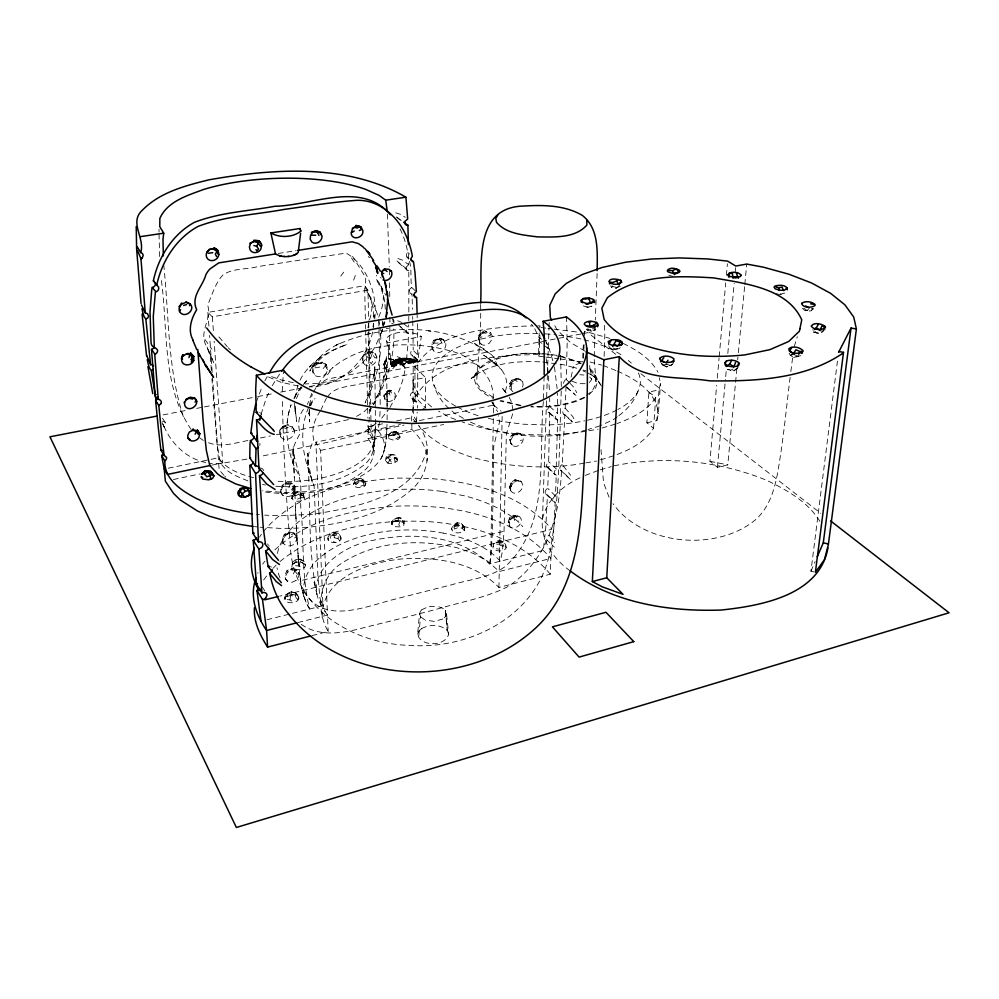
<?xml version="1.0" encoding="UTF-8"?>
<svg xmlns="http://www.w3.org/2000/svg" width="999" height="999" viewBox="0 0 999 999"><rect width="100%" height="100%" fill="white"/><g stroke="black" fill="none" stroke-linecap="round" stroke-linejoin="round"><path stroke-width="0.75" stroke-dasharray="5 3.75" d="M298.751 598.563L298.751 596.927L296.066 593.269L291.433 591.72L287.163 593.606L284.777 597.127L285.027 600.237C287.762 604.158 294.318 602.946 297.739 600.649L298.751 598.563C297.44 593.131 288.961 594.068 285.564 597.177L284.84 598.913M312.088 635.614L328.196 631.468C315.622 609.989 318.681 577.784 341.134 563.661C374.725 541.071 418.593 538.473 457.067 547.764L473.451 553.471L487.412 561.038L499.288 571.503L550.874 558.416L553.371 535.839L555.182 502.272L547.152 494.617A3.784 2.872 -45.4 0 1 546.341 489.36L547.727 488.336L548.501 467.857A3.821 2.935 -46.2 0 1 546.465 465.834L547.065 463.274L548.676 461.688L549.662 412.899A3.896 3.034 -48 0 1 548.838 407.317L549.762 406.568L549.7 397.777M380.232 404.47L378.996 329.046M326.198 364.51L322.202 362.662L322.202 361.838L316.533 362.787L313.087 366.745L312.512 370.979C313.636 379.72 326.86 377.672 327.46 369.63L326.436 364.722L322.202 361.838L320.991 362.987L316.471 363.449L313.511 366.458M387.1 419.892L387.1 410.789M340.996 539.085L340.497 536.138L337.887 532.879L333.728 532.067L329.807 533.966L327.847 537.599L328.022 539.972C330.719 543.631 339.073 543.656 340.996 539.085L340.696 537.587C337.612 534.527 329.545 534.278 327.934 538.923M387.113 406.156L386.501 362.762M408.841 312.038L408.803 270.692L396.915 261.014M561.301 386.501L560.626 355.244M294.43 403.259L296.691 421.416L294.992 407.155L295.055 411.675M387.1 408.329L387.038 392.108M594.23 356.468L595.104 324.6M159.003 232.068L159.028 229.133M322.24 617.619C320.629 577.959 368.981 562.225 401.523 558.965C435.502 556.643 474.238 561.788 498.926 587.462L550.274 574.213L550.874 558.416C513.386 515.322 452.397 504.308 397.852 506.093C353.621 508.941 305.894 519.642 273.127 551.548M549.725 412.899L557.667 420.042L556.143 469.343A3.846 2.935 -46.2 0 0 554.433 471.64L554.233 472.502A3.846 2.935 -46.2 0 0 556.231 475.337L555.456 495.941L554.745 496.378A3.821 2.885 -45.4 0 0 552.834 499.875A3.821 2.885 -45.4 0 0 554.832 502.26L555.182 502.272M557.667 420.042L557.579 420.03A3.921 3.047 -48 0 1 555.531 417.457A3.921 3.047 -48 0 1 557.504 413.811L557.342 393.082M287.138 596.453L287.163 593.606L291.583 592.032L296.066 593.269L298.751 596.927L297.739 599.637L295.342 596.79L291.171 595.479L287.138 596.453L287.225 599.637L289.935 599.875L294.093 602.459M408.753 320.679L408.803 316.358M414.935 360.589C421.69 363.062 411.6 358.254 409.39 360.826L412.749 362.25L417.632 361.638L415.746 360.427L391.121 364.885L391.521 362.712L393.144 361.089L399.5 358.678L408.404 358.316L416.246 360.589L406.081 363.873L404.283 363.461L403.758 364.323L401.036 364.086L394.842 365.696C393.681 369.892 387.362 372.127 384.765 367.907L383.803 364.036L385.277 360.427L388.424 358.703L393.406 359.54L395.267 362.712L395.104 365.272L392.12 366.571L391.121 364.885L386.476 340.622C386.326 335.189 393.369 333.716 397.527 332.742A18.244 7.63 -0.6 0 1 402.647 332.143L404.333 332.08A18.244 7.63 -0.6 0 1 409.203 332.28L417.045 334.003L421.341 336.501L417.644 361.65L416.571 361.713M417.632 396.878L413.136 392.232L413.224 355.532L411.838 355.232A3.234 2.697 -45.6 0 1 412.762 349.912L417.245 354.395A3.284 2.722 -45.6 0 0 415.397 358.616L417.782 360.027L417.632 396.878L416.758 397.19A3.209 2.622 -43.9 0 0 414.772 399.8A3.247 2.66 -43.9 0 0 414.935 401.311L417.532 402.609L417.357 408.079M561.251 391.034C559.178 443.981 559.865 497.415 550.337 549.725C539.06 615.047 470.741 650.137 408.853 645.354C351.323 643.581 291.745 606.992 290.284 544.343C285.739 495.904 283.429 447.215 282.28 398.576M389.897 327.023C389.535 353.434 388.561 382.155 371.915 404.083M480.631 304.533C481.193 330.744 478.496 356.893 476.511 382.829L481.693 390.172L494.043 397.802M493.506 412.962L493.631 405.132L413.648 421.79M389.922 407.492L398.564 391.858A101.186 86.214 -39.9 0 0 405.307 367.969L404.27 367.045A3.234 2.685 -44.8 0 1 404.133 364.76L406.243 362.562L408.191 342.182L408.504 333.516L406.768 332.904L406.006 330.806L408.641 327.647L408.691 324.887M502.147 416.421L498.926 587.462M490.559 563.661L493.356 417.707M282.218 391.308L283.454 371.478M544.13 376.136L543.468 398.613M510.676 490.621C514.435 496.803 523.701 490.634 522.764 484.54L520.741 480.981L514.885 479.957L511.351 482.092L509.652 487.375L510.676 490.621L509.69 486.363L510.676 486.8L510.776 490.846L511.75 491.833M597.127 273.451L595.292 320.005M413.136 392.232L412.337 392.507A3.184 2.622 -43.9 0 0 410.564 394.318A3.197 2.622 -43.9 0 0 410.264 395.916C417.232 401.473 410.327 413.436 411.8 422.14M544.33 356.905L538.498 356.156L539.21 333.004M538.498 356.156L539.323 354.732L539.922 335.427M387.025 424.363L385.739 443.044L383.354 453.534M421.278 610.102L419.58 613.386L417.594 634.165C420.154 647.002 445.604 646.803 448.688 634.09L446.291 611.8L445.392 610.264L447.277 630.469L445.329 610.277L442.307 607.991L437.637 606.418M419.58 613.423L420.479 616.745L418.643 638.049M543.369 401.598C538.286 456.818 550.549 524.15 505.819 566.096C489.947 577.859 469.63 579.383 451.211 584.89C430.869 590.034 410.527 595.204 390.184 600.374C362.899 607.754 323.489 623.726 304.645 592.407M570.217 570.916C553.571 559.215 540.072 539.984 542.494 518.818L546.59 398.838M546.64 397.277L547.39 375.462M547.44 373.901L548.988 328.721M549.038 327.16L549.2 322.477M566.021 386.251L565.197 408.179A3.959 3.059 -48.3 0 0 563.324 413.761L573.913 423.151M568.793 381.98L566.258 379.42L567.182 342.257L566.545 317.782M308.604 407.342C299.2 429.083 302.035 454.058 310.639 475.524L314.123 486.201L317.869 574.962L319.855 597.29L321.765 605.993C301.298 573.151 343.668 545.154 372.44 540.422C411.75 532.08 459.14 534.44 489.46 563.936L543.331 550.424L545.754 527.984L547.464 494.617M329.882 534.59L329.807 533.966L330.632 538.498L334.365 537.712L333.728 532.067L332.879 533.104L336.538 533.803L337.887 532.879L341.009 537.774M604.133 356.468L604.845 333.728L604.195 323.639M380.082 411.438L379.632 419.917M289.885 595.004L291.321 594.343L291.433 591.72L289.935 599.875M464.685 529.308L464.747 527.884L461.501 523.538L457.105 522.689L453.296 524.862L451.623 528.483C452.023 534.178 460.714 533.566 464.135 531.031L464.685 529.308L463.923 527.709C460.514 525.287 453.621 525.024 451.71 529.308M295.017 408.916L295.142 406.231M560.439 358.991L582.542 361.863L583.304 344.955M584.103 344.618L583.391 360.227L582.542 361.863M584.515 335.564L584.715 331.293L609.914 338.399M275.687 486.226C306.181 488.461 339.423 484.115 364.148 464.835C373.851 457.18 377.622 441.995 368.331 432.53L369.817 409.016M563.873 414.31L564.885 414.697L562.2 464.523L570.679 475.299M580.719 363.224C577.647 363.311 569.405 367.07 576.723 368.219M386.625 432.917L386.863 428.783L386.75 430.756M393.893 323.077L393.931 320.866L392.47 318.269M512.937 391.745L510.027 388.736L509.515 386.625L509.715 383.391L511.863 380.207L518.144 378.284L520.017 379.495L522.752 381.73L523.076 385.264L522.077 387.949M290.572 406.368L290.284 407.292L291.109 404.745C283.666 425.512 286.701 448.838 295.204 468.793C304.483 481.281 298.901 498.339 301.386 512.824C303.908 544.63 301.81 578.284 309.64 608.915A135.514 75.512 -0.2 0 1 306.818 603.796C297.902 586.213 308.266 565.609 323.164 555.044A105.619 59.166 -1 0 1 330.457 549.912L334.44 547.527A111.151 62.425 -0.9 0 1 340.796 544.205C363.486 533.591 388.823 529.433 413.761 529.994A108.416 60.864 -1 0 1 422.04 530.357L430.232 531.106A103.172 57.742 -1 0 1 438.274 532.205L443.531 533.154M462.2 528.221L462.425 524.8L461.501 523.538L460.039 524.9L456.418 524.013L453.534 525.774L453.296 524.862L454.545 529.033L458.391 527.447L462.2 528.221L464.185 530.469M304.295 498.439L303.034 493.781L300.412 492.007L297.327 491.67L292.532 494.742C288.586 501.998 301.398 503.159 304.295 498.439L303.034 493.781L299.525 493.581L295.829 495.766L293.993 494.155L292.532 494.742M446.615 613.448L445.579 616.533L442.932 618.905M600.499 459.79C620.229 454.17 642.107 446.478 653.571 428.284L646.877 422.789L648.925 392.045L658.99 389.897L660.539 383.241L659.253 377.672M562.2 464.523L562.15 464.547A3.871 2.96 -46.5 0 0 559.852 468.032A3.871 2.96 -46.5 0 0 561.6 470.779C560.302 492.282 557.517 515.209 548.926 535.327A3.809 2.847 -44.3 0 0 546.828 539.885L554.27 547.065M653.571 428.284L655.706 397.377L648.925 392.045M646.877 422.789L656.842 420.579L658.99 389.897M656.842 420.579L658.391 413.723L660.539 383.241M505.269 391.396C511.076 375.936 498.026 363.748 485.926 356.618L501.823 369.855M506.106 547.914L505.781 545.042L503.384 541.545L499.45 540.384L495.666 541.508L493.394 544.38L492.932 547.752C495.217 551.76 501.361 551.535 504.957 549.512L506.106 547.914L505.769 546.278L501.585 543.993L496.028 544.268L493.094 546.353M294.58 430.794L292.395 426.785L287.862 424.7L283.154 426.086L279.62 430.581L280.294 436.288C284.515 443.106 294.992 437.874 294.58 430.794L292.395 426.785L291.783 428.846M391.77 524.35L392.095 521.316L394.617 518.269L400.137 517.707L404.008 520.491L403.833 525.237L401.361 526.898L394.043 526.685L391.77 524.35L392.095 521.316L391.833 523.826M294.992 491.308L295.005 486.663L291.546 482.892L286.438 482.455L282.218 485.277L280.632 489.435C279.62 498.476 292.582 498.801 294.992 491.308L293.906 491.033L292.008 493.294L293.344 487.287L295.005 486.663M374.725 319.056C377.897 295.517 367.295 265.222 346.203 253.059L257.954 266.558C246.553 269.755 233.017 267.944 222.977 274.9C215.222 283.154 212.138 294.905 207.667 305.132C212.312 319.78 197.527 332.48 207.043 347.065L210.402 356.618L211.351 370.504M373.351 323.913L373.089 326.885L374.126 323.152M373.888 317.969L374.15 314.997L374.138 318.693L373.014 307.093L369.842 296.778L365.659 288.286L365.671 277.572L352.535 256.343M736.875 368.619L727.784 464.872L717.432 467.345L709.939 461.301L716.658 385.289M717.282 378.196L719.068 358.142M719.193 356.705L725.724 282.892M726.385 275.312L727.409 263.761M416.346 421.865L417.22 412.187M717.432 467.345L725.436 379.508M725.699 376.635L726.348 369.43M727.809 353.471L734.19 283.391M735.164 272.69L735.651 267.382M737.687 359.952L737.961 357.055M738.373 352.709L744.692 285.901M744.829 284.378L746.753 264.061M373.688 323.301C371.965 356.693 343.194 386.813 309.116 386.9M378.733 317.12C383.778 305.007 386.85 289.747 376.236 279.37L376.66 275.312M379.433 422.34L377.997 430.519C402.085 460.389 353.434 483.429 330.207 487.724A91.184 43.394 -3 0 1 322.989 489.298A90.447 43.057 -3 0 1 308.029 491.57L285.814 492.619L262.462 490.784M511.663 389.26L511.076 384.091L511.863 380.207L518.144 378.284L522.752 381.73M316.471 363.449L316.533 362.787L316.695 364.248L313.474 368.394L313.124 371.965L315.384 375.736M512.699 413.811L506.356 433.978L504.033 532.005L502.372 551.61L500.349 561.213C488.124 547.864 470.916 540.209 453.721 535.539A119.418 67.383 -1.2 0 0 443.556 533.154M287.125 423.326L287.45 420.479L287.312 421.603M385.389 460.814L386.089 457.417L388.474 454.857L391.583 454.607L394.63 454.895L396.903 457.717L397.215 461.163C382.467 470.442 382.267 450.362 397.09 459.49M444.38 340.584L439.685 338.186L435.664 340.247L432.892 344.218L432.38 348.451L434.265 351.648C439.373 355.02 446.353 349.737 445.879 343.981L443.306 339.473L439.685 338.186L433.504 340.409L431.818 345.791L432.255 349.051L434.815 351.96M478.371 339.747L478.896 335.314L484.315 330.694L490.571 332.63L492.27 336.051L491.958 339.435L489.135 343.381L485.327 345.105A6.918 5.644 -48.7 0 1 480.407 343.444L478.371 339.747L480.432 333.753L481.231 334.166L486.076 331.581L490.571 332.63M790.122 377.335C786.775 404.295 784.19 431.356 780.044 458.204C776.66 479.82 773.164 503.171 756.443 518.968C717.557 552.322 643.206 545.916 613.061 503.708M790.821 371.603L793.056 354.258M813.91 571.915L810.926 571.241L837.449 361.126M294.668 398.564L297.977 384.74L297.165 387.1M353.359 484.515L355.207 479.97L360.689 478.121L365.372 481.443C368.356 487.937 357.405 489.273 353.871 485.814L353.359 484.515C355.457 480.631 362.013 480.656 365.209 483.179L365.884 485.139M388.274 437.45L388.574 435.452L391.333 432.155L396.378 431.768L398.788 433.666L400.137 437.437L398.077 439.485L393.993 440.309L388.811 438.623C387.649 433.766 397.739 433.641 400.012 436.775M373.514 450.374L375.474 425.824L374.825 364.985L374.038 375.924L374.912 370.841L370.641 388.499L365.11 402.934C376.835 379.832 383.291 353.459 379.957 327.522M339.872 540.921L337.999 538.636L338.624 534.727L334.503 533.866L330.269 535.489M493.306 398.688C494.343 374.463 470.666 355.02 448.464 350.449C401.498 337.949 337.887 343.831 313.611 392.07M489.46 563.936L491.046 554.757L492.432 530.968L493.743 446.416L499.55 421.828L498.464 415.646M384.877 448.289L385.489 444.83M418.369 425.287C433.316 443.993 429.632 474.662 411.201 489.935C380.07 517.107 337.075 525.387 297.065 528.146L281.131 528.434L260.165 527.222M384.378 374.75L383.741 377.759L386.388 355.656L386.538 365.509L386.526 364.772M426.885 449.088C415.659 497.227 353.671 507.792 312.412 514.323L280.457 515.796L264.66 515.147M383.853 324.076L384.315 321.578M417.594 634.165L419.018 630.931M367.944 327.734L369.243 321.203M571.141 377.073L573.426 366.483M295.342 596.79L296.066 593.269M296.029 580.456L292.07 582.292L287.575 581.593L285.314 578.608L284.915 575.087L286.95 570.691L291.683 568.344L296.603 569.667L299.225 573.863L298.089 578.184L296.041 580.444M289.023 411.563L288.074 415.971M296.141 540.896L296.878 537.524L293.881 533.041L288.861 531.843L284.34 534.278L282.442 538.548C280.881 547.215 293.831 548.501 296.116 540.958M498.863 541.683L502.122 542.607L503.384 541.545L503.196 546.278L499.712 545.154L499.45 540.384L498.863 541.683L495.879 542.932L495.666 541.508M309.353 410.452L309.428 421.99L309.353 410.452L308.554 414.061L310.527 406.943M261.076 414.36L266.146 398.414L269.78 390.809M363.361 355.332L362.375 359.578L363.449 363.112C366.308 367.719 373.139 366.146 375.612 361.963L376.91 357.068L374.126 352.123L368.219 351.411L363.361 355.332L368.219 351.411L368.481 352.46L363.986 356.094L362.774 359.852L363.599 363.211L365.484 365.11M794.255 346.528L797.327 336.7M524.925 353.259C507.317 355.444 479.532 357.48 474.45 378.509C475.212 388.499 484.652 394.318 492.782 398.239M384.028 376.436L379.233 391.883L373.389 404.395M396.99 359.503L398.201 359.278M310.914 405.519L312.487 399.825L310.015 405.382M391.883 363.149L391.046 364.335L414.36 359.677L416.246 361.888L414.023 361.588L415.197 360.851L414.298 360.914M292.507 562.412L291.833 567.07C295.092 570.829 301.198 570.042 304.795 567.232L305.532 565.297L304.183 561.538L300.612 559.115L295.841 559.452L292.507 562.412L293.419 567.482M369.505 319.892C372.527 310.689 373.651 299.9 367.033 291.883M309.228 405.207L312.35 394.405M299.238 565.909L300.612 559.115L295.841 559.452L295.816 565.759L299.238 565.909L301.636 567.719M296.416 398.539L301.336 387.2L300.487 388.549M619.542 285.314L615.933 288.286L611.675 287.325L610.576 285.751M423.002 408.454L425.624 407.917L415.134 397.04C438.961 357.767 495.854 355.507 537.05 354.57L539.323 354.732M509.652 487.375L511.351 482.092L513.236 482.729L517.382 480.419L520.741 480.981L514.885 479.957L513.461 482.155L510.776 483.766L511.513 486.613M384.165 324.588L384.902 322.202M391.433 363.186L412.112 358.966L391.233 363.299L393.107 362.924M589.997 368.606L589.61 365.534M415.134 397.04L414.885 366.995C438.324 329.932 492.432 327.235 532.08 325.874M288.998 487.699L290.122 484.19L291.546 482.892L295.092 486.95M520.017 379.495L514.76 379.108L511.513 382.929L510.202 386.875L510.889 389.772M291.758 498.588C293.107 493.968 300.524 493.718 303.958 496.391L304.345 497.052M367.982 425.412L368.007 426.848C377.347 438.898 376.648 459.09 365.359 469.68C337.762 493.768 297.065 496.628 262.175 491.558M256.318 402.185L262.188 386.526M381.868 331.543L375.449 346.041A109.628 86.101 2.7 0 1 371.054 352.847M382.355 329.358L380.582 334.215L382.505 329.458M384.003 365.122L385.277 360.427L386.675 360.751L390.309 358.853L393.781 360.077M373.676 442.532C371.054 454.932 360.302 463.361 349.363 468.506C326.298 479.732 300.025 482.704 274.65 481.056M291.92 483.841L287 483.741L282.567 486.8L281.069 491.108L281.78 494.043M512.262 444.905L510.889 443.544L509.89 439.435L511.301 435.414L516.733 432.867L520.217 433.504L523.226 437.537C524.238 443.756 514.985 450.062 510.926 443.793L509.89 439.435L510.926 439.835L511.088 443.843L512.15 445.042M353.634 280.132L355.819 274.051M587.137 330.145L586.488 329.146L590.709 330.157L595.117 328.821L595.242 330.07L591.146 331.406L587.137 330.145L587.574 328.908L590.421 329.695L593.506 328.509M510.926 439.835L513.324 435.439L516.733 432.867L521.715 434.677M542.494 518.818C547.165 498.751 564.16 484.353 582.542 476.685M385.177 399.675L384.515 396.191L386.126 392.457L389.135 390.247L392.47 390.534L395.154 393.793C396.128 398.201 391.471 402.784 387.113 401.198L384.952 399.488L383.853 395.854L385.027 392.52L389.135 390.247L393.381 391.383M369.855 362.025L371.216 363.698L372.827 361.163L370.604 358.117L372.215 353.833L374.126 352.123L376.036 355.12M509.777 526.411L509.203 522.552L511.138 518.269L514.497 515.546L518.156 515.659C529.045 522.602 508.716 535.914 508.216 521.94L509.515 517.981L512.475 515.859L519.33 516.745M383.204 326.024L382.305 322.277L383.604 318.931M398.052 520.067L399.026 517.582L404.008 520.491L403.708 523.214L400.224 520.766L395.392 521.178L394.617 518.269L394.955 520.329L401.998 521.128L404.345 523.401M789.135 353.171L790.321 355.257L793.568 357.442L800.873 355.669L802.06 352.722M547.065 540.334C538.199 559.065 524.85 576.086 507.067 587.062C485.539 597.877 461.451 601.873 438.511 608.703C414.498 615.109 390.397 621.191 366.233 627.047C344.767 632.904 319.593 638.111 300.262 623.638M293.444 573.888L294.817 570.666L296.603 569.667L299.225 573.863M637.936 391.371C634.29 401.261 627.085 409.815 618.518 415.871M810.926 571.241L815.134 561.588M382.954 454.557L381.081 458.366M311.838 393.306L307.38 404.445M545.491 340.184L547.377 344.942A4.021 3.197 -50.3 0 0 549.275 349.076L553.896 364.048M534.715 328.746L539.31 338.236A3.996 3.197 -50.4 0 0 541.221 342.395L541.446 342.407M264.847 380.931L267.707 375.736M406.318 266.983L408.716 264.623L408.491 250.512M326.536 397.914L321.066 409.615M283.379 543.256L282.892 539.91L285.102 535.452L289.96 533.054L294.58 533.99L296.878 537.524L293.881 533.041L291.97 534.49L287.862 533.678L284.628 535.476L284.34 534.278L285.102 535.452M296.94 570.666L292.195 569.867L287.462 572.402L285.452 576.473L285.839 579.657M674.175 361.051L672.477 364.498L666.545 366.908L661.076 363.648L666.545 366.908L672.477 364.498L666.545 366.908M397.028 359.29L408.029 358.291L393.144 361.089L396.316 361.276L391.77 362.375L394.842 365.696L396.79 365.671L397.777 364.71L393.843 360.726L393.144 361.089M475.749 373.114L472.664 379.233L476.411 374.051L471.153 378.534C490.297 362.462 517.282 360.876 541.208 361.863M300.025 380.219C309.278 361.863 328.172 350.874 347.003 344.443L343.294 345.779M293.856 398.326L301.124 386.888L300.162 388.174M456.418 524.013L457.105 522.689L458.391 527.447M594.205 359.478L596.203 383.354L592.37 390.709L586.513 395.429M257.705 573.239L258.067 572.577M287.862 533.678L288.861 531.843L289.96 533.054M583.853 332.879L584.715 331.293M479.882 336.651L481.231 334.166M280.669 436.738L280.007 432.754L282.592 426.785L288.074 425.524L292.645 427.297M320.317 410.951C314.56 419.48 310.839 429.495 313.848 439.672C308.903 450.961 304.32 463.536 310.639 475.524M259.553 537.187L261.376 534.203M389.997 395.167L389.235 393.344L390.497 391.146L392.47 390.534M476.248 375.299L480.407 368.144C502.772 351.448 533.366 351.311 559.702 356.431M297.215 392.37L295.055 396.029M385.726 393.556L389.797 390.834M509.827 386.201L511.076 384.091L513.311 383.741M373.439 404.782C387.362 382.242 395.017 355.569 393.768 329.008M384.528 364.285L383.803 364.036L384.69 367.882L384.528 364.285L386.675 360.751M539.385 327.335L540.222 325.961L537.924 325.799M510.664 519.542L515.359 516.308M391.121 364.885L391.983 363.748L393.144 363.948L391.121 364.885L393.818 364.647L394.767 363.636L397.09 364.011L391.583 365.896L416.995 361.101L411.7 361.213L415.359 360.115L417.632 361.638L415.172 361.775L416.246 361.888M370.979 408.491L369.717 410.514L371.453 407.804M393.406 362.237L391.933 362.162L397.602 360.614M510.676 486.8L513.236 482.729M272.203 385.726L279.932 373.576M303.446 409.378C298.164 416.258 297.764 425.424 300.125 433.466C294.817 442.694 289.51 453.534 293.306 464.385M283.154 426.086L279.62 430.581L280.007 432.754M511.338 518.456L509.515 517.981L509.627 520.004L513.948 518.481L515.584 516.096L518.156 515.659M291.446 490.059L293.344 487.287L290.122 484.19L285.951 483.941L286.438 482.455L287 483.741M394.355 361.238L392.245 361.838L408.129 358.604L411.925 359.515L414.548 362.113L411.126 362.562L407.142 358.216L393.631 360.776L394.992 360.914M387.937 462.899L390.047 459.802L393.918 457.53L396.903 457.717L397.215 461.163M309.515 406.069L314.985 398.476M655.706 397.377C647.177 411.101 631.518 418.094 616.982 423.626M263.624 580.007L267.582 574.7M340.734 276.161L344.068 271.678M371.066 352.847L362.262 363.049L351.848 371.416A85.764 71.578 17 0 1 342.769 376.573M298.626 390.234L299.613 388.923M327.46 374.787L333.067 367.332M262.662 564.123L264.897 561.176M513.274 435.601L517.807 433.653M797.052 356.83L799.4 353.783M263.149 531.943C295.117 492.719 349.375 481.293 397.452 478.071L429.345 478.459C473.901 481.868 521.416 494.555 551.96 529.283L279.832 596.116M381.68 418.106L388.299 410.015M303.334 384.515L304.92 382.617M812.924 308.466L810.901 310.901L808.591 311.001L805.119 310.701L802.422 308.329M391.333 432.155L388.574 435.452L391.333 432.155L396.378 431.768M391.92 523.014L394.168 521.203L398.526 520.429M809.377 308.054L807.142 310.589L805.119 310.701M417.082 361.513L416.483 361.638M415.684 360.851L412.974 360.552M416.383 361.551L417.195 361.388M304.483 383.042L306.606 380.781L303.821 383.753M419.068 630.881L421.678 628.608M408.703 360.139L410.901 358.691L407.317 358.766M396.316 361.276L394.493 360.389L401.011 358.441L404.77 360.065L407.142 358.591M391.508 364.26L391.383 363.149L392.595 362.4L391.77 362.375L401.536 360.689L402.472 359.69M402.16 358.416L403.746 359.028L404.682 358.154M406.168 358.566L403.746 359.028M402.122 359.34L403.196 358.241L400.162 359.303L398.526 358.891M403.146 358.429L405.719 358.166M398.888 359.965L395.816 360.751M327.522 396.853C334.303 386.838 347.352 386.875 357.967 384.378L464.96 363.511L472.589 362.737L479.595 366.221M391.645 363.411L391.096 363.786L394.43 363.286L391.521 362.712L392.058 363.324M393.743 362.587L398.976 362L391.171 363.911M396.928 359.927L393.456 361.313M394.056 361.913L392.457 361.638L393.007 361.201M410.714 362.987L417.532 361.551M401.998 521.128L402.709 520.392M272.939 568.394L276.174 565.097M400.062 228.896A104.495 91.771 -43.7 0 1 407.717 252.422L407.167 252.984A3.347 2.872 -50.2 0 0 406.393 255.507A3.347 2.872 -50.2 0 0 407.604 257.517C412.687 264.76 409.94 278.384 411.725 287.55L415.984 291.358M825.186 329.158L820.241 333.566L813.81 332.267L811.7 329.62L813.548 330.157M608.641 345.704L609.665 347.577L612.749 349.45L619.093 348.663L620.629 347.128M367.582 408.329L363.261 412.562L355.419 417.008M365.372 481.443L362.974 480.457L359.141 481.843L356.031 484.79L353.683 482.205M297.789 596.203L295.379 592.682M376.311 423.139L365.434 431.081L355.494 435.389L328.134 442.182L260.165 456.506M611.675 287.325L612.562 286.551L616.246 287.262M478.896 335.314L484.315 330.694L486.076 331.581M421.491 609.877L428.921 606.418L437.574 606.405M205.819 462.525C186.913 458.866 171.591 443.918 164.073 426.623L164.673 426.098A3.459 2.96 -29 0 0 162.375 421.216M737.062 368.219L733.953 370.829L727.509 369.443L733.953 370.829L738.973 366.895M589.385 382.492L591.62 379.657L590.184 366.883M279.97 561.575C321.203 527.659 377.56 518.756 429.508 521.69C473.826 525.149 520.866 538.798 550.274 574.213M395.167 361.089L392.095 362.137M292.682 564.423L295.879 561.938L300.462 561.75L303.758 563.973M479.682 338.411L481.93 336.725M293.993 494.155L297.327 491.67L299.525 493.581L300.637 497.689L303.621 497.652M512.687 381.693L515.509 379.595M617.27 416.795L613.523 419.568L601.323 425.224M317.957 359.29L321.403 356.83M387.837 457.267L391.583 454.607L393.918 457.53L395.254 461.725L392.145 463.099L387.837 457.267L386.089 457.417M397.727 359.777L400.349 358.541L407.954 358.429M584.865 397.614C568.381 405.919 549.088 407.842 530.744 406.843M589.098 394.63L595.641 387.849L597.315 382.43C597.165 376.785 594.005 371.74 589.497 368.456M292.108 496.515L294.83 492.769L297.252 493.344M587.312 307.392L591.92 306.131L587.312 307.392L583.179 305.819L587.924 306.98M395.779 438.898L399.787 436.925L398.788 433.666L396.478 433.928L393.856 435.739L391.433 434.041L393.931 431.843L396.478 433.928L398.039 437.375M395.467 360.414L397.265 360.277L395.129 360.065L396.665 361.626L398.976 362M421.703 628.583C429.433 624.238 440.547 624.2 447.227 630.481M392.058 365.809L394.842 365.696L392.395 366.158L391.321 365.447L392.182 364.96L393.206 366.009M326.436 364.722L323.052 368.668L324.687 371.765M279.995 434.565L281.343 433.816M282.617 428.047L286.214 426.049M442.757 619.018L434.428 621.403L425.312 620.142M730.419 370.442L733.091 368.956M282.567 486.8L283.604 485.939M337.462 344.543C325.936 350.387 315.534 359.278 309.815 371.041L315.197 363.524L323.976 355.844L332.979 350.374L344.58 345.304M400.462 358.641L401.436 358.653M339.435 343.519L335.876 345.367C384.19 322.927 447.802 322.477 491.733 354.932A25.012 20.28 -47 0 1 495.179 360.015L497.34 365.809M414.123 360.739L415.359 360.115M376.91 357.068L375.025 358.042L372.215 353.833L367.207 352.672M391.383 363.149L396.665 361.626L394.867 361.763M397.939 360.964L401.536 360.689M391.883 365.634L397.777 364.71M398.376 359.44L399.013 359.116M453.896 526.136L458.091 524.088L462.425 524.8L464.747 527.884M620.167 286.226L615.933 288.286L614.497 286.463L611.888 285.989M301.099 494.967L304.158 495.929M585.227 475.424L598.863 470.254M565.159 408.191L572.714 416.496L574.787 420.641M342.782 376.586L340.447 377.647A78.097 66.021 19.4 0 1 333.304 380.344L318.306 383.516L304.82 383.916M297.565 499.088L300.637 497.689M566.258 379.42L565.921 379.57A3.984 3.122 -49.3 0 0 563.698 384.49M790.321 355.257L793.256 353.958M360.552 486.151L365.971 484.815M294.605 537.874L296.666 537.05M396.928 359.328L395.979 359.652L401.436 364.772M584.165 397.327C567.682 404.895 549.163 407.604 531.156 406.094M314.91 367.894L320.042 367.045M487.974 336.151L490.709 335.115L488.661 331.493L485.801 333.254L482.167 332.58M355.207 479.97L360.689 478.121L362.974 480.457L363.861 484.715M516.783 480.831L521.241 481.643M316.695 364.248L322.202 362.662M411.725 287.55L410.015 288.761L409.24 291.233A3.309 2.81 -48.4 0 0 410.439 293.182L411.975 293.519L412.088 296.328M412.05 361.551L413.499 361.064M404.77 360.065L409.165 358.416M393.044 365.834L394.505 365.347L392.694 365.484M389.772 359.19L390.422 358.978M393.931 360.801L394.655 360.564L393.943 360.577M599.962 425.849L588.124 429.483M363.174 479.757L359.777 480.806L357.692 479.22M793.568 357.442L800.873 355.669M291.683 498.376L292.37 498.164M284.765 428.534L288.199 427.497M586.738 429.895C548.513 440.272 506.018 438.049 469.742 421.828M602.16 427.997L615.646 424.013M600.249 469.855L611.251 466.62M663.673 365.06L666.795 364.148M299.188 573.701L297.315 574.238L294.817 570.666L290.559 569.605L291.683 568.344L292.195 569.867M612.749 349.45L619.093 348.663M436.526 339.847L440.384 338.823M391.695 323.589L393.032 323.239M420.479 616.745L425.249 620.117M348.514 419.605L276.448 434.69M509.715 383.391L511.513 382.929M495.854 542.869L499.975 541.795L503.908 542.994M520.217 433.504L517.47 434.203L514.398 433.541M297.939 622.539L327.485 615.047L320.617 450.399L315.884 442.145L400.424 424.538M433.179 343.231L438.149 343.044M266.97 619.742L322.977 605.694L315.884 442.145M388.549 328.371L386.238 328.396M302.585 580.194L506.143 530.744M173.376 479.52L200.212 473.888M382.605 423.826L368.007 426.848L368.169 438.586L411.875 429.408C420.304 437.787 427.834 448.588 426.935 461.038M320.617 450.399L443.593 424.5M212.125 465.109L222.752 462.899L214.136 341.246M368.331 432.53L404.021 425.087M247.877 440.559C234.54 442.982 220.205 448.101 207.105 442.145M260.377 437.987L270.417 435.926M168.282 468.206L218.306 457.842L221.366 461.513M396.591 420.929L411.763 417.782L416.221 422.54M367.657 333.978L368.643 333.778M369.98 333.491L370.891 333.304M413.211 410.464L412.937 380.02L425.487 377.547L425.624 407.917M436.938 338.898L440.459 340.035L443.306 339.473L444.867 342.807M163.037 414.897L187.487 410.164M196.653 408.391L202.76 407.205M204.296 406.918L256.243 396.853M257.779 396.553L274.588 393.306M280.694 392.12L302.098 387.974M309.727 386.501L581.743 333.828M583.266 333.541L587.849 332.655L616.208 354.645M391.808 363.586L393.269 363.099L392.17 361.963M407.142 358.216L396.341 359.827M391.708 362.974L395.379 362.275M246.89 459.09L220.904 463.474L210.04 463.461M520.267 440.409L521.94 440.084M386.488 340.647L387.787 342.769L421.366 336.513M584.328 463.149C546.316 470.042 506.73 467.232 469.667 456.58C451.298 449.95 431.618 442.12 419.53 426.061M585.851 462.874L596.478 461.026M367.969 290.122L364.635 285.714L207.854 312.387L212.3 316.808L367.969 290.122L368.619 320.105M403.259 358.304L402.41 358.279L403.946 358.279M585.839 431.256C544.817 437.912 501.523 435.776 462.15 421.94M588.898 430.744L598.101 429.195M413.274 359.29L411.925 359.515L414.36 359.677M613.985 465.809C664.847 455.432 718.706 460.651 766.72 480.332C786.862 489.997 807.929 501.81 819.904 521.391M278.259 253.484L296.129 250.662M395.042 518.506L400.137 517.707L400.224 520.766L398.713 524.925L401.348 526.835M386.725 457.967L388.311 457.729M391.321 365.447L392.532 365.309M327.46 369.63L325.075 365.497L320.991 362.987M585.152 383.703L578.371 383.653L572.015 381.206M401.273 358.479L402.609 358.379M393.918 362.762L395.716 362.625M396.054 362.974L399.662 362.699M406.843 362.137L410.427 361.863M407.542 362.837L411.126 362.562L408.404 363.436L402.972 358.266M433.504 340.409L435.664 340.247M791.146 354.882L794.168 354.67M389.235 393.344L385.377 394.505L385.027 392.52L386.276 392.607M525.074 353.259L541.221 353.434M668.743 275.1L673.126 276.448M393.406 359.54L388.424 358.703L387.462 360.839L385.052 362.113L385.826 364.697M394.53 457.792L395.966 458.266M511.301 435.414L513.374 435.464M408.803 270.692L408.279 270.679A3.297 2.822 -49.5 0 1 406.318 266.995M405.706 359.066L407.667 359.103M412.624 360.202L414.585 360.239M414.76 360.414L415.746 360.427M548.476 467.857L556.293 475.337M579.832 374.737L583.99 375.012M368.481 352.46L374.188 352.61M304.183 561.538L299.7 559.39M402.41 358.279L405.419 358.304M542.732 353.546L556.493 355.257M287.987 580.906L286.938 580.831L285.314 578.608M512.475 515.859L515.584 516.096L517.544 518.381L518.156 521.116M542.757 361.975L563.861 364.835L576.311 368.219M298.326 386.039L280.881 382.23L266.321 376.074M256.631 514.31L259.403 514.597M254.495 526.623L257.405 526.935M811.45 308.516L813.523 308.741L810.901 310.901L807.142 310.589L803.795 308.229M388.474 454.857L394.63 454.895L395.666 457.792M387.712 390.821L390.497 391.146L392.857 395.616M428.271 331.019L430.831 331.331M431.73 344.081L432.892 344.218M540.859 327.522L546.753 328.259M547.976 328.409L551.673 328.871M554.133 329.171L576.398 331.955M545.791 357.093L558.891 358.791M520.704 405.794L500.024 401.024M709.939 461.301L727.784 464.872M585.913 370.592L582.941 370.092M496.441 548.776L498.676 549.113M558.791 335.164L576.411 337.987A104.42 45.842 1.7 0 1 582.479 339.348M416.795 361.463L417.432 361.501M393.881 361.738L392.932 361.513M813.81 332.267L820.241 333.566L823.413 330.931L820.017 330.856M262.45 484.478L265.447 485.014M293.281 382.667L281.231 379.957L268.956 375.749M514.885 479.957L517.519 480.569M391.658 366.021L392.395 366.158L387.787 342.769M442.345 491.446L465.309 496.016A130.844 71.091 -1 0 1 519.492 522.902L522.777 526.698M561.113 356.718L578.896 362.3L581.393 363.873M520.941 405.332L500.674 400.462M488.311 418.331L501.136 421.366L522.789 424.188L545.129 424.95A103.996 45.642 1.7 0 0 584.727 420.816M291.321 594.343L293.107 594.767M395.779 212.799L400.961 214.523L405.307 217.357M334.365 537.712L337.999 538.636M253.559 477.634C241.82 474.825 229.583 470.417 221.229 461.376M281.818 489.747L280.632 489.435L281.144 492.932M590.059 362L601.635 365.097M560.189 355.856L579.969 362.337M382.305 322.277L383.029 322.477L383.329 326.049M397.215 356.68L400.012 357.654L406.243 362.562M776.573 293.281C778.446 296.628 791.358 290.659 780.481 294.355L779.395 291.77M397.902 258.529L402.073 259.965L408.716 264.623M367.37 357.167L370.604 358.117M247.852 480.881L233.354 474.8L226.049 469.717L220.504 463.361L217.095 444.88L211.9 378.858M397.689 320.754L401.873 322.427M510.776 490.846L509.69 486.363M509.515 386.625L510.202 386.875M455.681 419.518L449.225 417.107L438.499 411.101M665.896 363.873L669.992 365.447M603.121 365.484L616.233 370.654M617.557 371.166C635.614 379.083 656.443 392.033 658.391 413.723M583.166 370.966L585.913 372.065M333.329 541.608L335.314 542.482M493.631 405.132L501.061 411.176M384.515 396.191L383.853 395.854L384.49 396.815M613.186 348.102L615.846 349.525M623.214 343.431C636.825 350.1 650.499 358.479 657.979 372.19M481.543 344.455L480.407 343.444M463.461 418.381L454.408 413.136L450.074 409.39M794.292 354.533L797.414 356.256M587.287 372.615L596.391 377.909L591.358 374.425L597.539 379.97L600.586 384.765M584.927 351.124L570.466 342.495L557.23 330.169L553.758 323.826M401.173 220.429L396.316 216.908M480.182 346.678L484.153 349.138L482.505 348.114M509.203 522.552L508.216 521.94L508.716 522.814M589.635 376.935L591.57 379.071M490.209 353.584L484.802 350.674L479.857 349.675L327.098 379.096L320.904 382.729L316.608 386.588A26.086 21.866 -40 0 0 314.835 388.648M199.987 438.049L203.321 440.472M399.5 358.678L404.283 363.461M397.577 433.791L399.538 435.227M640.859 373.763L820.841 513.349M403.658 323.738L408.641 327.647M566.658 387.525L575.986 395.417M514.835 379.583L517.207 381.493M396.253 216.87L401.086 220.829M539.597 337.612L541.645 339.298M545.966 342.857L547.689 344.268M546.952 346.965L549.525 349.101M539.81 341.608L541.858 343.294M545.317 346.166L547.889 348.289M628.346 360.527L631.393 363.099M408.504 333.516L398.564 325M407.717 252.422L409.528 253.971M408.803 258.554L407.005 257.005L409.403 259.066M448.988 408.454C441.945 402.36 436.351 393.706 433.778 384.777M282.517 494.992L283.354 495.716M431.593 406.93L420.691 397.402L413.873 386.401L412.937 380.02M398.451 262.575L406.918 270.03M814.585 331.081L816.658 332.929M549.762 406.568L557.729 413.673M548.301 412.175L556.243 419.318M409.852 292.695L411.638 294.305M228.184 347.777L230.432 349.875M385.676 368.818L383.803 364.036M386.176 461.238L387.874 462.837M566.77 386.963L574.625 394.318M560.889 470.467L561.7 471.241M560.339 469.942L570.479 479.595L561.763 470.804M556.493 469.143L548.676 461.688M547.127 467.182L554.907 474.675M400.037 326.436L406.768 332.904M405.307 367.969L397.727 360.402M564.885 414.697L572.539 421.978M555.456 495.941L547.727 488.336M417.782 360.027L413.224 355.532M415.784 359.24L411.263 354.782M368.269 256.531L369.543 257.792M545.816 493.968L553.521 501.623M414.885 366.995L425.487 377.547M398.027 359.103L399.225 360.302M399.987 362.812L404.732 367.607M393.294 361.139L394.218 362.088M394.767 363.636C392.257 363.112 393.094 360.139 392.694 361.763M223.963 475.362L219.168 469.905L212.575 377.784M224.812 476.236L225.649 477.097M413.049 397.939L417.532 402.609M415.322 401.923L410.864 397.265M570.154 383.416L573.913 387.375L576.748 392.707M447.29 630.456L448.688 634.09M218.931 336.913L227.26 346.69M589.735 369.605L594.917 375.761L596.203 383.354M191.171 429.558C161.376 385.339 168.307 328.609 161.089 278.047M305.532 565.297C302.66 560.576 293.943 560.963 291.596 565.946M506.231 393.032L501.635 387.162L506.131 393.156L505.282 391.408M531.468 324.313L533.179 326.461M380.544 277.322L381.168 278.109M549.138 535.227L554.445 542.42M504.42 390.634L505.307 391.808M357.167 479.233L359.141 481.843M293.881 533.041L294.58 533.99M324.837 611.076L327.485 615.047L328.196 631.468M661.326 363.024L662.974 365.297L661.313 362.949M204.957 339.485L211.825 349.138M263.811 470.604L263.199 469.742A4.333 3.596 -34.3 0 0 260.864 468.106M368.169 438.586L372.677 445.554L373.913 454.233M379.483 283.978L379.92 284.628M309.44 608.728C299.425 591.895 299.65 571.465 297.927 552.534L298.077 554.77L296.79 535.077M282.867 486.276L282.218 485.277L282.505 486.525M377.06 280.956L381.156 288.699L383.903 297.502A105.956 77.572 -18.6 0 1 385.015 304.458M368.007 426.848L371.228 431.93L370.629 406.106M492.02 402.172L497.564 411.688M601.336 385.964L593.556 373.601L597.015 379.245L596.453 376.948M380.582 285.652L385.801 295.217M165.16 422.427L162.063 417.495M492.045 402.197L496.091 408.666M351.511 257.892L354.558 262.774M509.178 397.202L511.675 402.485L512.887 409.615M262.275 586.913L264.673 590.771M609.053 497.227L603.508 482.554L600.811 447.04M368.693 294.343L372.502 300.574L378.221 316.583M416.82 421.516L414.135 417.02L413.324 411.263M282.892 539.91L282.442 538.548M363.474 355.157L363.986 356.094M440.459 340.035L442.058 343.281M207.043 347.065L213.861 362.999L207.155 347.415M162.912 424.113L164.073 426.623M162.2 422.752L165.097 429.095M300.412 492.007L301.623 494.705M590.421 329.695L591.146 331.406L590.709 330.157M494.343 405.956L492.957 401.935M513.948 518.481L514.772 520.554M299.4 475.561L293.619 453.808L294.443 458.991M183.366 416.72C167.333 368.107 169.081 315.759 163.786 265.272M321.566 601.61L325.075 611.763M451.623 528.483L451.985 529.582M261.076 413.886L261.388 414.86M328.084 538.786L328.659 540.646M286.95 570.691L287.462 572.402M391.97 521.903L392.657 524.238M479.083 339.36L479.982 342.944M287.862 424.7L288.074 425.524M509.89 439.435L510.889 443.544M310.751 475.911L312.512 483.341L308.379 463.449L307.605 453.296C310.901 501.286 307.255 550.274 317.62 597.477M314.048 582.205L316.183 591.246M382.729 323.414L383.316 325.949M301.86 588.074L301.436 585.951L302.285 590.322M284.777 597.127L285.102 599.138M378.646 319.318L379.745 326.149M546.166 358.666L547.964 370.117L549.65 393.419M554.457 366.895L557.142 388.661M293.344 487.287L293.906 491.033M300.012 576.398L300.662 581.093M392.832 319.318L393.181 321.953M293.981 456.056L293.219 447.44L293.469 452.984L293.356 450.287M298.851 565.834L298.464 560.901L298.676 563.636M212.3 316.808L213.524 332.717M207.854 312.387L209.066 328.234M385.002 304.458L385.277 309.24M298.276 558.141L298.639 563.111M212.188 372.365L209.59 335.402M387.4 214.061L389.323 266.87M295.904 516.595L297.265 543.281M296.953 538.061L297.09 540.334M293.606 458.803L295.542 509.378M295.567 510.202L296.016 518.956L295.417 506.968M296.441 528.296L296.316 525.973L296.591 531.343M296.466 529.045L296.628 532.08M159.653 256.543L159.016 233.579M293.906 468.169L294.268 477.285M368.119 332.13L369.817 407.53M293.356 450.174L293.694 461.863M293.456 453.071L293.556 456.056M412.187 299.126L412.487 309.278M378.908 326.086L378.783 321.616M367.595 404.695L365.646 330.045M365.497 324.563L365.609 328.671M368.806 327.772L368.693 323.426M368.843 329.158L370.592 404.807M417.132 314.985L417.207 317.882M412.674 316.483L412.737 319.355M365.359 319.081L364.635 285.714M367.682 408.379L367.857 418.069M412.762 320.791L413.211 349.75M389.36 269.792L389.46 275.587M309.29 409.503L309.403 416.658M417.345 323.676L417.769 354.195M389.573 282.817L389.772 300.05M411.813 423.588L411.875 429.408M389.897 317.12L389.897 322.777M270.617 566.683A4.208 3.347 -33.4 0 1 271.391 567.182M268.706 545.254A4.258 3.422 -33.5 0 1 269.006 546.141M267.357 544.005A4.258 3.422 -33.5 0 1 268.144 544.517M259.678 412.487A4.408 3.734 -35.3 0 1 260.489 413.074M280.032 577.872A130.382 70.829 -0.9 0 1 277.035 567.819M277.397 553.421A130.382 70.829 -0.9 0 1 442.332 491.483M259.815 443.331A4.333 3.621 -34.6 0 1 259.74 445.442M382.654 329.058A113.499 85.415 -8.3 0 1 381.905 331.543M478.121 415.671A104.096 45.679 1.7 0 1 457.055 406.893M455.769 406.193A104.096 45.679 1.7 0 1 442.495 357.08A104.096 45.679 1.7 0 1 537.624 333.504M545.254 333.866A104.096 45.679 1.7 0 1 555.881 334.765M587.512 420.217A103.996 45.642 1.7 0 0 605.506 414.985A104.346 45.792 1.7 0 0 616.595 410.177M638.411 372.864A104.346 45.792 1.7 0 1 617.857 409.515M583.965 339.722A104.42 45.842 1.7 0 1 622.664 355.769M375.474 425.824L374.65 442.982L375.474 425.824M386.488 435.252L386.151 439.21L386.488 435.252M313.099 365.384L311.9 367.232L314.285 363.599L313.099 365.384M310.976 365.359L309.228 367.108L312.275 364.073L310.976 365.359M478.109 345.517L474.5 343.606L478.109 345.517M484.89 355.956L483.641 355.157L487.212 357.467L484.89 355.956M495.841 364.148L493.793 362.387L497.19 365.309L495.841 364.148M303.871 596.553L302.772 592.469L303.871 596.553M300.724 581.43L300.362 578.945L301.036 583.566L300.724 581.43M298.251 557.579L298.102 555.357L298.439 560.364L298.251 557.579M387.137 401.398L387.113 399.076L387.137 401.398"/><path stroke-width="1.5" d="M597.152 270.654C597.302 251.423 599.15 228.796 582.367 215.434C564.972 205.145 543.718 204.87 524.1 206.019C471.928 206.943 482.629 267.794 480.656 302.997M136.214 226.598L136.626 248.988L141.059 303.471M544.168 374.637L544.218 333.953L543.119 321.303L566.421 316.92C615.509 352.747 564.947 395.641 525.786 406.343L491.121 415.996L471.853 419.43L451.71 421.865L411.538 423.501L368.793 420.804L349.225 417.857L313.736 409.14C292.645 402.023 271.141 392.582 256.393 375.249L283.691 370.117L285.227 372.452M417.107 313.549L416.608 297.714L415.035 297.352L413.873 295.429L414.61 292.982L416.371 291.708L414.985 272.427L413.486 261.888L410.626 259.415M603.858 359.765L619.305 356.643L606.755 577.772L623.026 594.343L602.285 586.85L592.345 581.568L603.858 359.765L586.138 351.848M183.466 356.144L182.705 355.02L181.581 359.765C181.855 366.72 191.945 366.246 193.769 360.439L193.706 356.393L190.684 353.084L188.873 357.617M254.108 436.326A4.321 3.634 -34.4 0 1 253.921 437.375A4.296 3.621 -34.4 0 1 250.836 440.409L250.037 442.982L249.738 457.854L255.494 466.071L256.306 466.021A4.308 3.571 -34.1 0 1 259.315 468.306A4.308 3.571 -34.1 0 1 258.017 472.252L255.569 473.514L250.412 465.122A4.271 3.559 -34 0 0 253.471 462.1M257.792 441.221A4.308 3.609 -34.6 0 0 256.78 441.021L250.836 433.004L252.909 416.77L255.831 403.621M250.237 440.534L256.031 448.626L255.494 466.071M256.656 441.021L257.317 435.002M728.533 276.411C725.749 270.292 742.856 271.566 740.496 276.448L735.276 278.047M408.391 244.555L407.892 225.237L406.243 225A3.347 2.897 -52.2 0 1 404.87 223.127A3.384 2.922 -52.2 0 1 404.995 221.416L407.679 218.968L405.906 197.19C347.427 163.162 273.214 168.456 208.791 179.857C185.414 185.689 160.14 192.195 142.682 209.89C128.446 222.402 145.33 237.774 140.697 252.61L141.421 252.859A3.634 3.334 -29.1 0 1 143.144 255.607L142.183 258.042M728.97 277.335L729.332 273.102M299.912 229.633L300.037 228.509L270.879 232.954L275.499 253.921C282.018 257.792 292.52 257.754 298.214 252.41L300.599 233.267M237.912 493.406C238.137 498.576 246.815 497.627 249.688 494.98L250.025 492.557M300.874 231.031L300.037 228.509M838.548 352.435L851.048 328.059L856.393 328.971L828.346 544.68L824.462 559.652L815.396 572.265L843.506 352.347L838.661 351.498M817.207 556.83L823.288 542.857L851.048 328.059M382.417 276.523L382.03 271.266M405.906 197.19L385.714 200.187L379.108 195.392L365.759 189.41A118.244 40.709 -2 0 0 265.122 178.921A117.795 40.547 -2 0 0 203.359 189.548C187.362 195.554 167.407 201.373 159.852 218.394L159.79 226.686L163.749 233.179L162.987 238.973L163.337 255.931M254.383 607.792C253.521 622.077 260.102 635.364 267.595 647.09L310.627 636.001M256.393 375.249L255.682 389.697L256.231 412.412L273.027 429.72M387.025 312.525L386.113 317.382L387.849 298.301L384.652 280.869M189.573 305.706L189.897 303.721L186.039 301.923M199.738 433.791L198.863 437.587C196.753 441.308 190.497 442.619 188.137 438.411L187.712 435.552L189.36 432.018L193.444 429.945L197.652 430.856L199.738 433.791L197.452 430.132L195.067 434.165M186.313 399.725L189.148 398.289L192.695 399.076L194.118 397.577C202.023 403.159 189.573 413.648 184.99 405.969L184.241 402.023M155.195 282.505A3.621 3.284 -29.9 0 1 154.857 285.739A3.609 3.272 -29.9 0 1 152.71 287.287L151.773 289.198L150.012 311.875L151.061 343.007C151.436 347.802 156.169 346.965 157.555 350.199A3.584 3.159 -29.1 0 1 154.808 354.17L151.611 349.325A3.571 3.159 -28.9 0 0 154.321 346.228M152.123 287.387L155.969 291.808A3.646 3.297 -30.2 0 0 157.392 285.702L153.359 280.894C158.366 256.98 172.69 234.216 194.443 222.315C220.042 212.387 247.989 211.201 274.825 206.281C312.312 205.569 361.226 180.27 390.447 214.773M155.419 291.895L153.272 316.521L154.308 347.802M156.681 285.364C161.738 261.301 176.161 238.399 198.052 226.411C225.699 215.859 255.844 214.71 284.765 209.303C308.766 206.081 332.692 202.035 356.868 200.312C377.859 199.7 395.766 214.76 404.732 232.779A105.12 92.083 -43.8 0 1 412.387 256.406L411.338 257.804A3.397 2.91 -50.2 0 0 411.251 260.327L413.486 261.888M621.678 345.017L622.215 342.307L615.996 340.771L612.674 346.491M193.706 356.393L192.47 357.155L191.346 362.262L192.932 360.314L192.47 357.155L189.723 354.495L186.114 354.208M259.752 420.254L260.739 415.834M260.889 243.431L259.178 241.171L254.171 240.871L250.349 243.906L249.4 247.165L250.225 250.125C252.66 253.996 258.541 253.134 260.714 249.413L261.701 245.155L260.889 243.431L259.166 240.809L255.319 240.247M161.239 403.359C162.55 398.613 154.583 399.687 155.07 394.43L151.486 349.35M597.589 326.76L597.889 325.537L596.278 322.377L592.519 321.428L587 321.74L584.527 323.064L584.328 324.288C587.2 328.221 593.693 327.485 597.577 325.562L597.939 324.063L596.278 322.377M827.934 547.889C819.605 595.354 761.013 605.831 721.166 610.039C668.918 611.85 612.799 603.209 570.217 570.916M618.843 345.592L619.742 342.145M823.788 329.508L824.537 326.673L821.815 326.111L819.942 330.432L816.258 327.859L814.447 329.383M261.151 416.833L261.101 416.983A4.396 3.721 -35.3 0 1 258.766 419.443L256.518 419.98L258.978 468.219L273.714 484.665M737.399 367.07L738.398 363.648M237.899 492.544L240.347 488.636L246.229 487.649L250.212 491.858L246.229 487.649L240.347 488.636M802.06 352.722L802.884 350.499C799.562 347.14 793.268 345.854 789.01 348.476C787.437 353.509 798.588 354.345 802.234 352.16M201.136 476.948L202.71 479.033L208.541 479.795L212.799 478.171L213.786 476.086M250.349 243.906L249.987 243.194L253.571 241.496L254.033 240.06L254.171 240.871M256.006 249.625L257.105 250.974L258.516 248.888L256.681 246.353L259.178 241.171M218.793 254.633C218.344 259.54 212.013 262.487 208.167 259.365A6.631 6.031 -37.4 0 1 206.556 253.122L209.253 249.6L214.011 248.389C218.893 246.978 220.479 261.026 216.87 251.236L213.374 249.076L209.465 249.363L206.918 251.848M256.243 577.609C249.013 595.616 256.144 615.309 266.596 630.481L267.595 647.09M727.809 274.625L730.219 276.523L737.624 277.41M254.383 548.026C248.664 561.962 251.598 578.096 259.141 590.746M244.38 497.09L249.688 494.98M182.705 355.02L181.381 358.566L182.555 359.066M801.81 353.446L802.746 351.236L800.112 351.611L795.903 349.787L793.918 352.909M735.576 362.512L733.666 366.945L729.807 363.773L731.743 360.289M184.478 402.984L186.301 399.113L190.484 397.177L194.58 398.189L196.678 401.398M361.076 227.135L357.068 226.086L352.872 228.209L351.149 232.705C351.298 241.508 364.697 237.737 362.712 230.182L361.076 227.135L359.615 226.298L357.442 227.997L354.208 227.31L352.247 228.771M161.201 403.434L158.829 405.594L161.613 433.903L164.073 455.307L166.571 457.442A3.484 2.947 -28.8 0 1 165.434 460.364L164.823 460.826C164.086 479.645 181.843 490.796 196.416 498.501C213.898 506.955 233.029 511.55 252.248 513.861M611.525 339.835L608.216 341.571C608.216 346.516 616.87 345.379 620.441 345.342L622.052 343.868C622.802 339.061 614.622 339.623 611.525 339.835L608.928 343.956M660.514 361.888L663.885 357.754M213.374 249.076L214.098 247.777M497.977 214.648L495.804 218.556L496.503 222.315C506.368 233.928 523.339 234.977 537.437 236.888C553.946 237.013 574.912 238.599 586.875 225.075L586.788 220.155M666.595 362.662L667.994 360.239M798.763 353.933L800.112 351.611M816.258 327.859L818.331 324.45M190.934 359.603L192.47 357.155M269.231 373.326C295.392 323.763 356.93 326.398 404.308 315.172C443.519 313.374 493.031 285.539 526.023 317.882M300.849 231.069C293.082 237.625 279.683 238.099 270.879 232.954M791.895 347.302L789.797 350.549L792.394 353.109M312.824 232.193L310.514 235.589L310.202 239.285L311.963 242.145C316.283 245.267 322.665 240.921 321.965 235.764L319.705 231.88L316.396 230.582L311.301 232.592L314.373 231.456L317.52 232.555L319.705 231.88L321.191 234.852M549.238 371.84L557.517 359.84A142.62 60.252 -0.4 0 0 547.377 324.438L543.119 321.303M153.396 369.343C149.513 373.376 147.989 362.6 147.265 359.553M620.416 280.269L621.241 280.756C622.452 285.339 611.013 285.339 608.891 281.631C609.952 277.597 617.32 279.196 620.416 280.269L621.266 281.231L618.831 284.465L616.508 280.994L612.837 282.455L610.027 282.168M725.311 362.587L726.623 360.864C730.856 359.665 736.076 360.002 739.385 363.161L738.798 365.222C734.627 367.694 727.334 367.195 724.712 363.012L726.623 360.864M741.083 275.462L741.008 274.75M260.09 588.985L256.943 590.446L261.039 621.228M281.743 371.366C297.764 347.59 325.562 337.063 352.884 333.216C379.27 327.934 405.706 322.927 432.217 318.319C470.716 312.849 522.739 292.919 544.817 338.973M202.735 472.952L201.473 474.463L205.007 470.979L210.814 471.441L213.886 475.799L210.814 471.441L205.007 470.979L202.735 472.952L204.695 472.977M265.597 598.151L266.958 595.379A4.146 3.259 -32.9 0 0 263.961 592.482A4.158 3.272 -32.9 0 0 261.963 592.919M381.481 272.078L384.315 268.893L388.923 269.318L391.446 271.391C393.556 276.298 388.062 282.33 383.067 279.92M843.506 352.347L842.469 353.509C803.87 379.52 754.957 381.318 709.914 380.881C679.457 375.999 642.195 381.73 619.305 356.643M217.77 250.312L215.309 254.071L216.633 256.618M594.567 301.273C591.321 304.445 584.615 304.146 581.406 301.036C582.055 296.428 590.671 297.989 593.756 299.638L594.667 302.56L593.693 300.412L590.659 303.097L585.988 304.096M727.135 366.271L729.807 363.773M616.508 280.994L618.244 279.508M142.095 258.117L141.021 258.878L141.084 260.277L145.255 312.887L147.515 313.649L148.501 315.809A3.584 3.209 -28.7 0 1 147.552 318.182C143.844 321.041 142.77 311.313 141.945 308.741M586.288 325.662L589.847 326.223L593.743 325.274L596.59 322.877M245.417 491.208L242.332 493.756L240.996 496.753L238.836 494.905L240.035 491.021L242.919 488.136L245.417 491.208L248.838 490.434L249.35 494.792M182.78 356.019L187.375 353.509L190.884 353.733L193.731 356.593M258.504 447.365L256.031 448.626M253.034 526.473L235.539 523.676L209.378 516.208L197.427 510.964L180.132 499.875L173.551 493.431L165.359 481.206L164.248 469.043L161.626 455.482L162.812 454.395A3.472 2.935 -28.7 0 0 163.386 452.909M261.701 245.155L260.314 246.179L257.904 242.595L253.571 241.496M382.48 271.029L384.915 269.268M202.46 473.351L204.52 474.063L207.78 471.74L209.965 475.037L210.889 478.921L209.678 479.57M296.166 254.295L296.84 253.946M352.185 232.342L354.208 230.994M675.324 274.026L678.346 272.078C677.584 267.145 668.693 267.195 667.245 270.754L668.019 271.89L672.439 273.276L679.008 272.552L679.982 271.253L679.045 270.005L676.136 268.743M583.104 298.589L585.302 299.126L589.747 298.226M194.955 401.985L196.553 401.074M256.556 538.074A4.183 3.372 -33.1 0 1 254.021 540.072L253.222 540.259L258.853 549.025L261.95 592.919L256.381 583.891L257.467 583.528M182.73 355.806L183.666 355.294M621.44 344.33L619.205 345.242M609.415 283.878L610.389 283.391M199.725 433.666L198.289 434.353L196.141 431.281L192.457 430.282L193.169 428.858L193.444 429.945M359.365 230.519L361.538 229.52L359.615 226.298M164.073 455.307L160.876 450L158.404 428.696L155.619 400.512L157.617 399.038L158.179 396.728M256.231 412.412L257.63 412.075M736.338 272.715L737.474 276.224L732.929 278.159L732.467 273.489L729.407 273.289M289.51 614.897C278.908 603.446 272.352 587.936 269.742 573.026A4.233 3.359 -33.4 0 0 272.24 569.705M668.955 270.517L672.502 270.579L676.273 269.031M281.356 582.667L268.094 566.545L265.609 550.824L266.496 550.461A4.233 3.397 -33.5 0 0 268.731 548.101M587.162 303.921L588.411 303.421M295.542 254.558L293.569 255.432M178.908 306.693L182.068 303.109L181.306 303.359M180.669 309.802L179.358 310.239L179.495 311.551M208.279 253.259L212.762 252.685M249.825 465.247L252.834 533.279L258.479 542.007L259.802 541.82A4.196 3.372 -33.2 0 1 261.663 542.395A4.208 3.384 -33.2 0 1 261.463 547.714L258.853 549.025M183.654 305.457L186.563 304.583M252.834 533.279L254.245 533.104M592.345 581.568L606.755 577.772M296.965 622.789L266.596 630.481L262.512 599.537L256.943 590.446M264.735 599.825L278.321 596.49M671.952 361.588L674.175 361.051M210.889 478.921L212.038 478.646M313.574 231.868L316.945 231.081L320.529 232.755M268.094 566.545L268.681 566.408A4.233 3.359 -33.4 0 1 269.68 566.408M263.224 472.727A4.333 3.584 -34.3 0 1 260.926 475.162L259.478 475.624L263.386 528.871L265.422 543.731M210.639 465.422L167.445 474.438L164.248 469.043M588.136 321.516L591.233 321.353M258.978 468.219L259.815 468.056M776.023 287.1L778.745 287.737L782.105 287.088L783.428 290.647M156.918 416.084L49.95 436.8L236.363 827.472L949.05 612.774L830.706 520.991M146.716 355.607L150.687 364.685A3.521 3.084 -28.6 0 1 153.546 365.996M311.288 235.215L315.696 235.227M212.587 474.575L206.893 476.798L204.52 474.063M275.499 253.921L218.744 262.899L209.852 269.056A22.078 19.805 -37.2 0 0 205.819 274.85C202.672 286.588 190.447 296.416 196.691 309.69C191.159 318.793 187.35 330.694 193.344 340.584M297.764 250.399L352.185 241.795L358.341 243.556L362.899 246.778A21.279 18.594 -47 0 1 364.148 248.177M140.709 236.601L163.749 233.179M289.061 256.318L287.912 256.381M381.718 273.601L383.753 273.401M155.07 394.43L155.307 394.405A3.509 3.034 -28.7 0 1 156.156 394.53M274.263 434.403C266.77 432.679 261.438 425.387 256.518 419.98M249.738 457.854L250.637 457.817M250.836 433.004L251.074 432.992A4.296 3.621 -34.4 0 1 252.06 433.216M262.512 599.537L262.749 599.525A4.146 3.259 -32.9 0 0 265.584 598.151M238.349 491.033L240.035 491.021L244.443 496.915M284.678 256.506L283.828 256.431M160.876 450L162.113 450.362M192.932 360.314L193.769 360.439M810.614 303.833L813.486 304.283M190.172 439.772L187.762 437.637M209.603 472.839L212.387 473.426M281.618 256.219L279.295 255.732L280.719 256.131M358.316 226.011L355.706 225.437L357.068 226.086M823.288 542.857L828.246 543.943M250.774 488.561L235.752 483.941L222.028 477.11A145.305 68.282 -2 0 1 217.495 473.801L209.715 465.297L206.368 450.549L203.084 420.117L197.802 349.488M253.896 245.504L256.681 246.353M189.997 304.021L185.951 302.31L181.256 304.345L179.108 308.391L179.795 311.9C184.453 319.143 196.366 309.802 189.897 303.721M275.1 489.473L266.745 484.053L259.478 475.624M264.86 374.001L259.752 371.616M153.359 280.894L154.108 281.256M614.298 344.68L617.482 346.228M621.753 282.43L621.266 281.231M279.495 564.497L272.565 559.502L265.609 550.824M805.669 305.969L808.141 307.367M201.436 476.873L202.735 477.609M250.712 366.783C233.741 356.843 218.319 343.906 206.693 327.972M389.635 270.205L391.446 271.391M281.593 585.626L276.286 581.605L269.518 573.126M215.247 248.564L217.545 250.125M407.892 225.237L403.671 222.228M384.877 269.718L387.063 271.478M662.3 360.627L664.098 362.25M413.773 295.142L416.608 297.714M365.159 248.813L373.651 260.427M372.677 260.577L375.574 265.06M278.521 560.352L264.835 543.856M289.235 614.947C348.389 688.024 472.29 689.984 538.411 625.399C573.301 590.709 580.144 539.298 582.492 492.445C585.027 444.255 589.01 395.929 586.625 347.664M273.102 429.82L274.288 431.431M377.06 265.946L380.357 271.179M724.999 364.623L726.248 366.483M204.907 364.41L206.681 367.157L198.139 352.372M155.619 400.512L158.829 405.594M205.569 365.434L213.624 377.397L205.494 364.797M140.697 252.61L137.225 246.79M161.626 455.482L164.823 460.826M551.71 320.092L550.349 317.607L549.775 305.344L555.232 293.831L566.196 283.491L582.08 274.613L602.172 267.457L625.611 262.225L651.56 259.016L679.195 257.917L707.629 258.928L727.647 261.126L735.764 266.059L746.753 264.061L763.373 267.17L788.935 274.226L811.638 283.017L830.594 293.331L844.854 304.782L853.72 317.02L856.393 328.971M145.255 312.887L141.483 304.895M141.021 258.878L137.487 250.437M198.751 353.546L200.15 356.231M202.66 359.453L204.033 362.113M317.52 232.555L318.981 235.402M786.363 288.012L787.262 289.785M737.474 276.224L738.473 278.234M196.803 349.675L192.869 340.334M672.502 270.579L674.313 274.675M582.467 302.722L581.243 299.937L581.281 302.222M588.836 298.763L590.659 303.097M382.28 274.962L383.916 278.846M387.362 298.913L392.108 315.085M593.743 325.274L594.667 327.635M376.373 268.619L377.572 272.053L376.348 268.331M375.824 265.622L377.722 273.439L376.898 270.017M190.684 353.084L190.884 353.733M197.452 430.132L197.652 430.856M385.289 282.929L386.388 287.15M156.468 402.934L151.336 370.866M152.747 393.631L147.927 366.608M778.745 287.737L779.17 290.434M566.421 316.92L566.545 317.782M385.714 200.187L387.212 211.139M146.616 356.256L142.108 314.161M150.612 364.697L145.854 319.243M387.187 291.496L387.699 296.016M589.46 321.715L589.847 326.223M256.381 583.891L253.222 540.259M158.292 399.475L154.72 354.183M258.479 542.007L255.569 473.514M549.163 371.828A142.145 60.065 -0.4 0 1 416.608 409.852A142.145 60.065 -0.4 0 1 285.302 372.44M259.79 371.553A111.851 78.197 19.5 0 1 250.761 366.733M659.702 358.341L659.652 358.991C662.162 363.436 668.855 362.862 673.076 361.563L673.975 358.903C670.529 355.706 663.211 354.832 659.702 358.341M801.623 303.384C802.584 307.917 811.65 308.266 815.059 305.432L815.047 304.42C811.638 301.511 805.356 300.562 801.623 303.384M799.849 328.958L799.387 331.218L788.673 341.496L769.917 349.65L744.879 354.895C706.98 358.766 667.969 355.219 632.404 341.009C621.253 335.989 611.513 329.22 604.158 319.468L601.848 308.179L607.367 297.702C637.025 274.4 677.797 275.712 713.586 277.884C744.08 283.354 787.462 287.912 801.76 319.892L799.849 328.958M825.424 327.247L825.211 327.909C821.29 330.182 813.91 330.257 811.238 326.124C813.998 321.84 821.54 323.851 825.037 326.211L825.424 327.247M787.374 288.236L784.24 290.234L779.894 290.222L775.212 288.861L774.063 287.113L774.799 286.114C778.77 284.99 784.677 284.453 787.374 288.236M633.791 641.633L579.095 657.105L552.422 626.848L605.943 612.275L633.791 641.633M368.806 252.909L367.495 251.273L369.867 254.245L368.806 252.909M377.297 271.166L376.323 267.245L377.297 271.166"/></g></svg>
